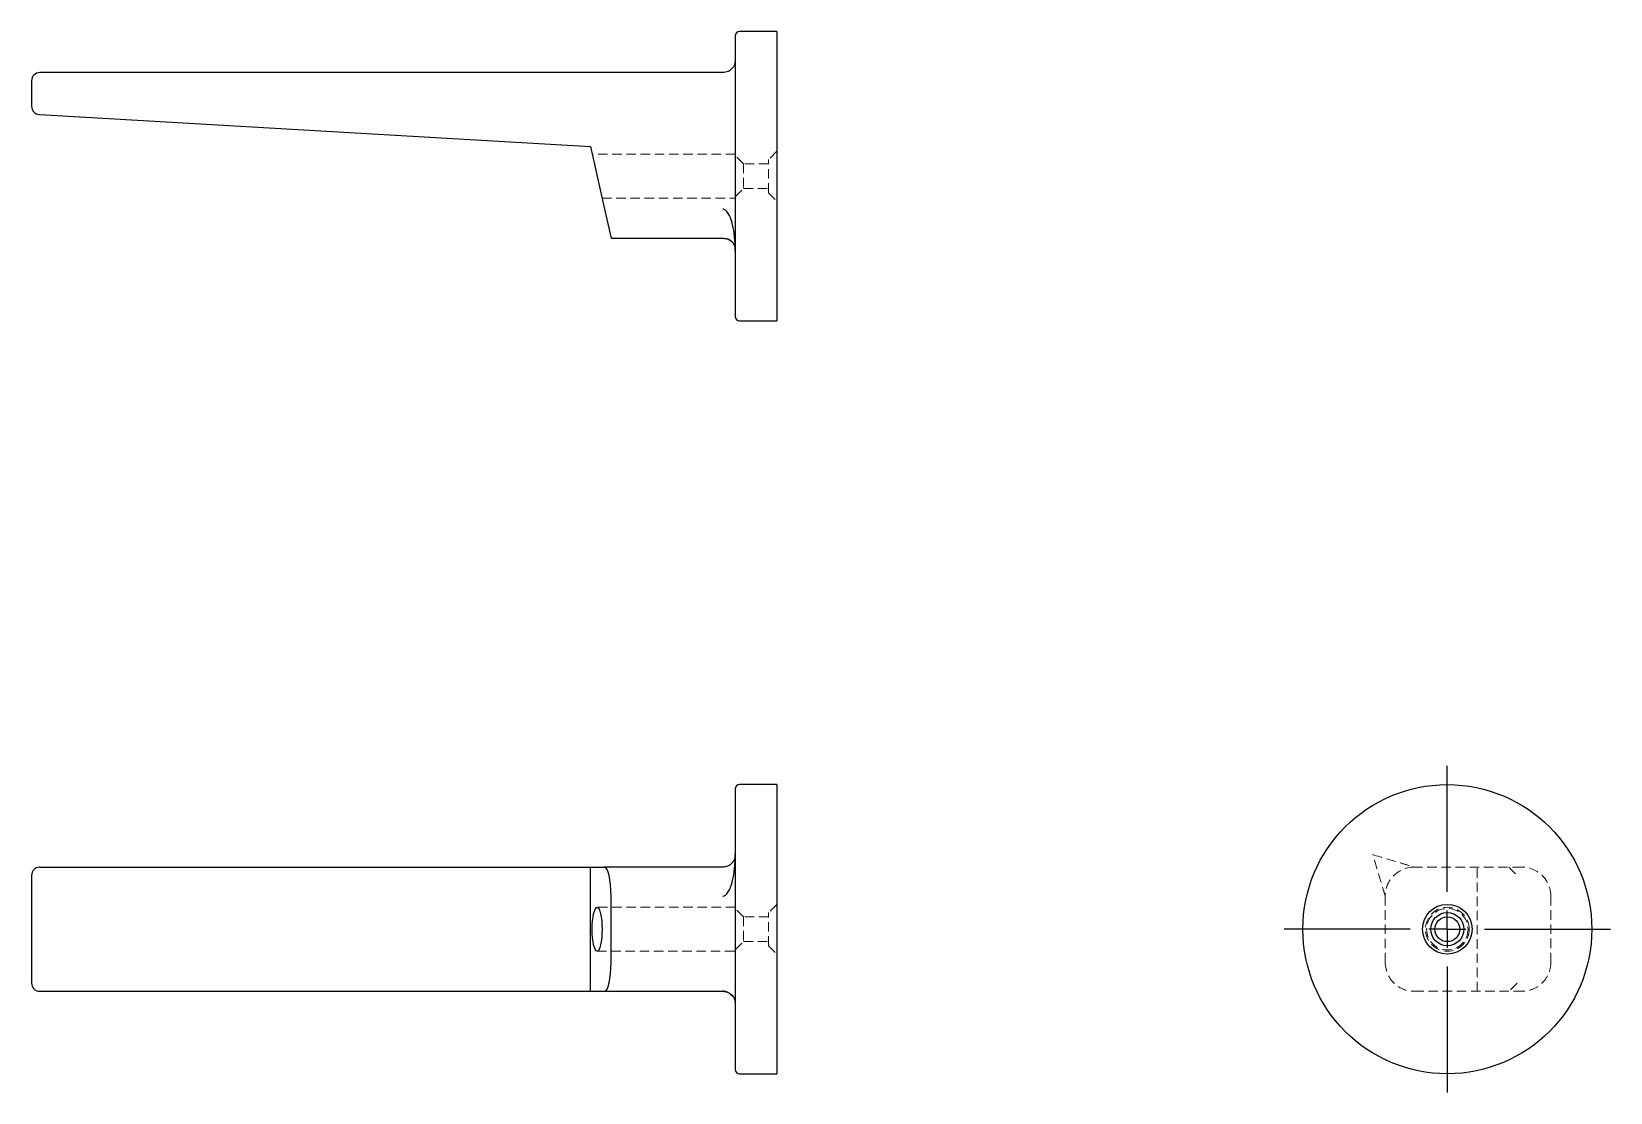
# Model space of a CAD drawing. Header units: millimetres. Extents: x 33 to 245, y 35 to 177.
import ezdxf

# ---------------------------------------------------------------- set-up
doc = ezdxf.new("R2010")
doc.units = ezdxf.units.MM
doc.linetypes.add('HIDDEN', pattern=[1.905, 1.27, -0.635])
doc.layers.add('10', color=7, linetype='Continuous')

# ---------------------------------------------------------------- blocks, each defined once
blk = doc.blocks.new('SW_CENTERMARKSYMBOL_0')
at = {"layer": '10', "color": 0}
for p, q in [((0, 5), (0, 21.89)), ((0, 0), (0, 2.5)), ((-5, 0), (-21.89, 0)), ((0, 0), (-2.5, 0)), ((0, 0), (0, -2.5)), ((0, 0), (2.5, 0)), ((5, 0), (21.89, 0)), ((0, -5), (0, -21.89))]:
    blk.add_line(p, q, dxfattribs=at)

msp = doc.modelspace()

# ---------------------------------------------------------------- linework, layer by layer
at = {"color": 7, "linetype": 'Continuous', "lineweight": 25}
for p, q in [((127.44, 176.83), (127.44, 139.17)), ((133, 177.39), (128, 177.39)), ((133, 177.39), (133, 138.61)), ((125.78, 171.89), (34.11, 171.89)), ((33, 170.78), (33, 168)), ((33, 168), (33, 167.38)), ((34.05, 166.27), (34.11, 166.27)), ((34.11, 166.27), (108, 162)), ((108, 162), (109.9, 153.56)), ((109.9, 153.56), (110.78, 149.67)), ((110.78, 149.67), (125.78, 149.67)), ((128, 138.61), (133, 138.61)), ((133, 76.39), (128, 76.39)), ((133, 76.39), (133, 37.61)), ((127.44, 75.83), (127.44, 38.17)), ((33, 64.22), (33, 49.78)), ((34.11, 65.33), (108, 65.33)), ((108, 48.67), (108, 65.33)), ((108, 65.33), (109.9, 65.33)), ((125.78, 65.33), (109.9, 65.33)), ((110.78, 52.56), (110.78, 61.44)), ((34.11, 48.67), (108, 48.67)), ((108, 48.67), (109.9, 48.67)), ((109.9, 48.67), (125.78, 48.67)), ((126.88, 48.24), (127.15, 47.95)), ((128, 37.61), (133, 37.61))]:
    msp.add_line(p, q, dxfattribs=at)
at = {"color": 7, "linetype": 'HIDDEN', "lineweight": 18}
for p, q in [((133, 161.33), (131.89, 160.22)), ((127.44, 160.94), (108.24, 160.94)), ((128.56, 159.67), (127.44, 160.78)), ((128.56, 159.67), (128.56, 156.33)), ((131.89, 159.67), (128.56, 159.67)), ((131.89, 155.78), (131.89, 160.22)), ((109.56, 155.06), (127.44, 155.06)), ((127.44, 155.22), (128.56, 156.33)), ((128.56, 156.33), (131.89, 156.33)), ((131.89, 155.78), (133, 154.67)), ((233, 65.33), (218.56, 65.33)), ((227, 48.67), (227, 65.33)), ((231.27, 65.33), (232.38, 64.22)), ((127.44, 59.94), (108.9, 59.94)), ((128.56, 58.67), (127.44, 59.78)), ((133, 60.33), (131.89, 59.22)), ((214.67, 61.44), (214.67, 52.56)), ((236.89, 52.56), (236.89, 61.44)), ((128.56, 58.67), (128.56, 55.33)), ((131.89, 58.67), (128.56, 58.67)), ((131.89, 54.78), (131.89, 59.22)), ((127.44, 54.22), (128.56, 55.33)), ((128.56, 55.33), (131.89, 55.33)), ((108.9, 54.06), (127.44, 54.06)), ((131.89, 54.78), (133, 53.67)), ((232.38, 49.78), (231.27, 48.67)), ((218.56, 48.67), (233, 48.67))]:
    msp.add_line(p, q, dxfattribs=at)
at = {"color": 7, "linetype": 'Continuous', "lineweight": 25}
for radius in [19.39, 3.33, 2.22, 1.67]:
    msp.add_circle((223, 57), radius, dxfattribs=at)
at = {"color": 7, "linetype": 'HIDDEN', "lineweight": 18}
for radius in [2.94, 2.78]:
    msp.add_circle((223, 57), radius, dxfattribs=at)
at = {"color": 7, "linetype": 'Continuous', "lineweight": 25}
for centre, radius, start, end in [((128, 176.83), 0.556, 90, 180), ((34.11, 170.78), 1.11, 90, 180), ((34.11, 167.38), 1.11, 180, 266.6933), ((128, 139.17), 0.556, 180, 270), ((128, 75.83), 0.556, 90, 180), ((34.11, 64.22), 1.11, 93.3067, 180), ((34.11, 64.22), 1.11, 90, 93.3067), ((34.11, 49.78), 1.11, 180, 266.6933), ((34.11, 49.78), 1.11, 266.6933, 270), ((128, 38.17), 0.556, 180, 270)]:
    msp.add_arc(centre, radius, start, end, dxfattribs=at)
for centre, start_param, end_param in [((109.9, 61.44), 4.712389, 6.283185), ((109.9, 52.56), 3.141593, 4.712389)]:
    msp.add_ellipse(centre, major_axis=(0, 3.89), ratio=0.225225, start_param=start_param, end_param=end_param, dxfattribs=at)
at = {"color": 7, "linetype": 'HIDDEN', "lineweight": 18}
for centre, start_param, end_param in [((231.27, 64.22), 6.225472, 6.283185), ((231.27, 49.78), 3.141593, 3.199306)]:
    msp.add_ellipse(centre, major_axis=(0, 1.11), ratio=0.057778, start_param=start_param, end_param=end_param, dxfattribs=at)
at = {"color": 7, "linetype": 'Continuous', "lineweight": 25}
msp.add_ellipse((108.9, 57), major_axis=(0, 2.94), ratio=0.225225, dxfattribs=at)
for points, knots in [([(127.44, 173.56), (127.44, 173.31), (127.33, 172.81), (126.93, 172.31), (126.51, 172.04), (126.15, 171.92), (125.9, 171.89), (125.78, 171.89)], [0, 0, 0, 0, 0.448799, 0.897598, 1.121997, 1.346397, 1.570796, 1.570796, 1.570796, 1.570796]), ([(127.44, 148), (127.44, 149.25), (127.23, 151.32), (126.63, 152.91), (126.15, 153.46), (125.9, 153.56), (125.78, 153.56)], [-1.570796, -1.570796, -1.570796, -1.570796, -0.897598, -0.448799, -0.224399, 0, 0, 0, 0]), ([(125.78, 149.67), (125.83, 149.67), (125.89, 149.67), (125.94, 149.66), (125.94, 149.66)], [0, 0, 0, 0, 0.98821, 1, 1, 1, 1]), ([(125.94, 149.66), (126.05, 149.65), (126.25, 149.63), (126.46, 149.61), (126.72, 149.46), (126.88, 149.33), (126.97, 149.24), (127.05, 149.17), (127.15, 149.04), (127.28, 148.81), (127.41, 148.47), (127.43, 148.17), (127.44, 148)], [0, 0, 0, 0, 0.130756, 0.245412, 0.341517, 0.427015, 0.475814, 0.52173, 0.592639, 0.694787, 0.830672, 1, 1, 1, 1]), ([(125.78, 61.44), (125.9, 61.44), (126.15, 61.54), (126.63, 62.09), (127.23, 63.68), (127.44, 65.75), (127.44, 67)], [-1.570796, -1.570796, -1.570796, -1.570796, -1.346397, -1.121997, -0.673198, 0, 0, 0, 0]), ([(127.05, 65.93), (127.02, 65.9), (126.95, 65.81), (126.8, 65.68), (126.62, 65.56), (126.41, 65.45), (126.19, 65.38), (125.95, 65.34), (125.83, 65.33), (125.78, 65.33)], [0, 0, 0, 0, 0.1555963, 0.3653394, 0.5426172, 0.6886599, 0.8659677, 0.9363196, 1, 1, 1, 1]), ([(127.44, 67), (127.43, 66.81), (127.39, 66.46), (127.23, 66.14), (127.1, 65.97), (127.07, 65.94), (127.06, 65.93)], [0, 0, 0, 0, 0.320724, 0.592726, 0.816944, 1, 1, 1, 1]), ([(125.78, 48.67), (125.9, 48.67), (126.28, 48.62), (126.85, 48.35), (127.33, 47.75), (127.44, 47.25), (127.44, 47)], [-1.570796, -1.570796, -1.570796, -1.570796, -1.346397, -0.897598, -0.448799, 0, 0, 0, 0])]:
    msp.add_open_spline(points, degree=3, knots=knots, dxfattribs=at)
at = {"color": 7, "linetype": 'HIDDEN', "lineweight": 18}
for points, knots in [([(125.94, 149.66), (126, 149.65), (126.19, 149.63), (126.46, 149.53), (126.74, 149.38), (126.96, 149.19), (127.13, 148.98), (127.26, 148.77), (127.35, 148.57), (127.38, 148.44), (127.4, 148.38)], [0, 0, 0, 0, 0.037162, 0.131836, 0.254924, 0.41631, 0.554984, 0.72068, 0.879242, 1, 1, 1, 1]), ([(127.38, 66.53), (127.38, 66.53), (127.36, 66.47), (127.31, 66.35), (127.22, 66.16), (127.13, 66.02), (127.07, 65.95), (127.05, 65.93)], [0, 0, 0, 0, 0.009274, 0.277327, 0.625159, 0.929642, 1, 1, 1, 1]), ([(213, 67), (214.25, 66.63), (216.32, 66), (217.91, 65.53), (218.46, 65.36), (218.56, 65.33), (218.56, 65.33)], [-1.570796, -1.570796, -1.570796, -1.570796, -0.897598, -0.448799, -0.224399, 0, 0, 0, 0]), ([(214.67, 61.44), (214.67, 61.44), (214.64, 61.54), (214.47, 62.09), (214, 63.68), (213.37, 65.75), (213, 67)], [-1.570796, -1.570796, -1.570796, -1.570796, -1.346397, -1.121997, -0.673198, 0, 0, 0, 0]), ([(218.56, 65.33), (217.39, 65.33), (215.38, 64.36), (214.67, 62.32), (214.67, 61.44)], [0, 0, 0, 0, 0.571429, 1, 1, 1, 1]), ([(236.89, 61.44), (236.89, 62.32), (236.18, 64.36), (234.16, 65.33), (233, 65.33)], [0, 0, 0, 0, 0.428571, 1, 1, 1, 1]), ([(214.67, 52.56), (214.67, 51.39), (215.64, 49.38), (217.68, 48.67), (218.56, 48.67)], [0, 0, 0, 0, 0.571429, 1, 1, 1, 1]), ([(236.89, 52.56), (236.89, 52.05), (236.79, 51.54), (236.4, 50.6), (236.11, 50.17), (235.39, 49.45), (234.96, 49.16), (234.02, 48.77), (233.51, 48.67), (233, 48.67)], [0, 0, 0, 0, 0.25, 0.25, 0.5, 0.5, 0.75, 0.75, 1, 1, 1, 1]), ([(125.78, 48.74), (125.8, 48.74), (125.84, 48.73), (125.91, 48.72), (125.98, 48.71), (126.1, 48.68), (126.26, 48.63), (126.48, 48.54), (126.58, 48.46), (126.65, 48.42)], [0, 0, 0, 0, 0.063124, 0.124764, 0.188902, 0.259855, 0.433375, 0.659384, 1, 1, 1, 1]), ([(126.73, 48.36), (126.77, 48.34), (126.84, 48.3), (126.87, 48.26), (126.88, 48.24)], [0, 0, 0, 0, 0.491541, 1, 1, 1, 1])]:
    msp.add_open_spline(points, degree=3, knots=knots, dxfattribs=at)

# ---------------------------------------------------------------- block references
at = {"layer": '10'}
msp.add_blockref('SW_CENTERMARKSYMBOL_0', (223, 57), dxfattribs=at)

doc.saveas('drawing.dxf')
